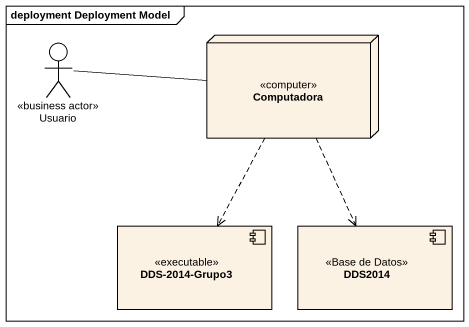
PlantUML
@startuml
mainframe deployment Deployment Model
actor Usuario <<business actor>>
node Computadora <<computer>>
component "DDS-2014-Grupo3" as DDS_2014_Grupo3 <<executable>>
component DDS2014 <<Base de Datos>>
Usuario -right- Computadora
Computadora ..> DDS_2014_Grupo3
Computadora ..> DDS2014
@enduml
